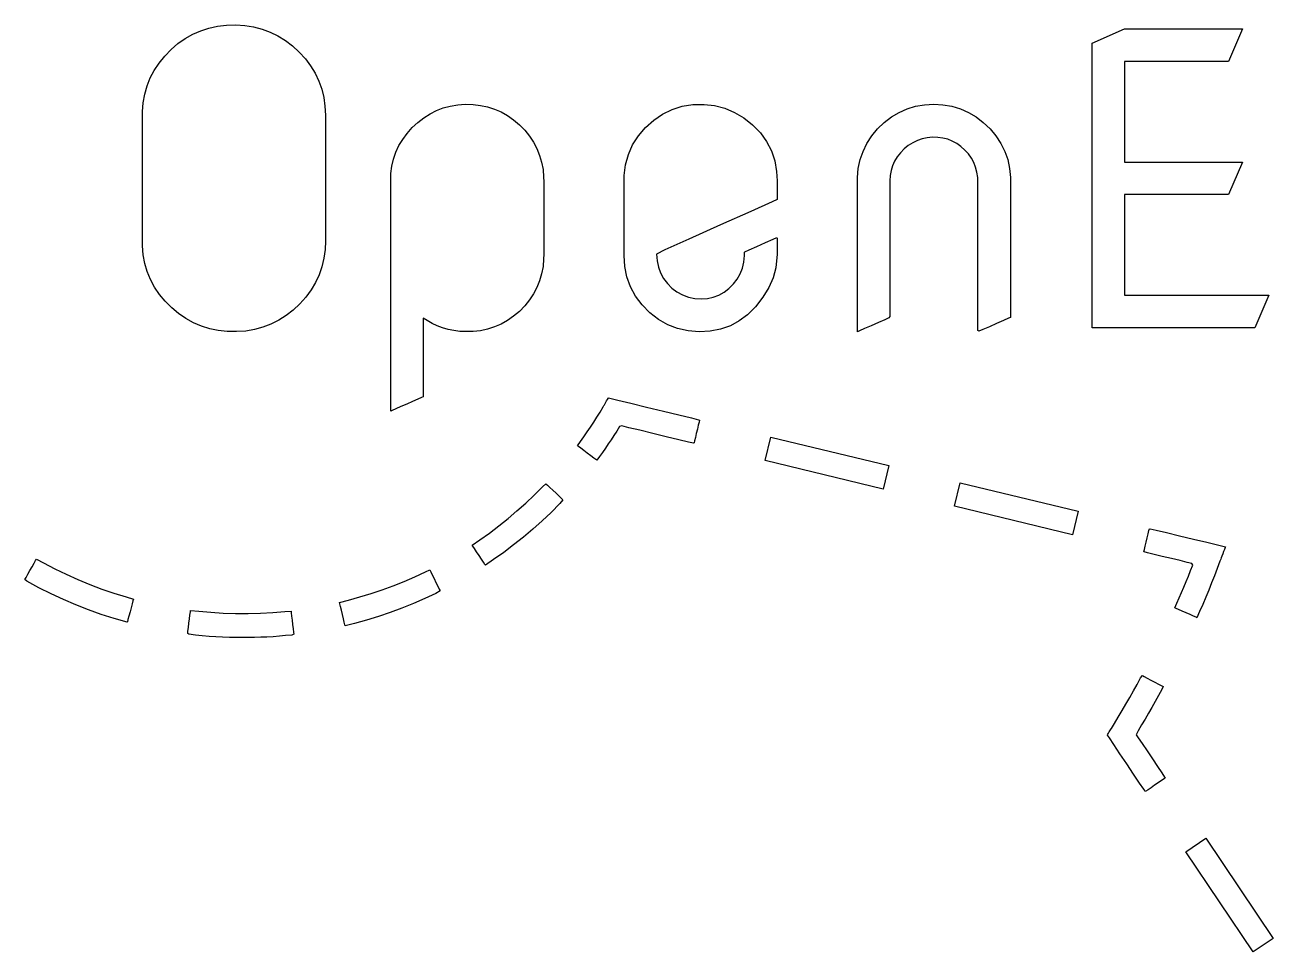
# Model space of a CAD drawing. Header units: metres. Extents: x 1672 to 2018, y 1788 to 2069.
# Drawn here: x 1735.44 to 1757.34, y 1831.38 to 1847.64 of the extents above; entities that cross this region are included whole.
import ezdxf

# ---------------------------------------------------------------- set-up
doc = ezdxf.new("R2010")
doc.units = ezdxf.units.M

msp = doc.modelspace()

# ---------------------------------------------------------------- linework, layer by layer
at = {"layer": 'COMPONENT0'}
for p, q in [((1745.623, 1840.998, 0.001), (1745.637, 1841.022, 0.001)), ((1745.637, 1841.022, 0.001), (1745.651, 1841.047, 0.001)), ((1745.651, 1841.047, 0.001), (1745.664, 1841.07, 0.001)), ((1745.664, 1841.07, 0.001), (1745.675, 1841.088, 0.001)), ((1745.675, 1841.088, 0.001), (1745.68, 1841.098, 0.001)), ((1745.68, 1841.098, 0.001), (1745.708, 1841.092, 0.001)), ((1745.708, 1841.092, 0.001), (1745.847, 1841.058, 0.001)), ((1745.847, 1841.058, 0.001), (1746.074, 1841.004, 0.001)), ((1745.481, 1840.762, 0.001), (1745.536, 1840.851, 0.001)), ((1745.536, 1840.851, 0.001), (1745.588, 1840.94, 0.001)), ((1745.588, 1840.94, 0.001), (1745.603, 1840.965, 0.001)), ((1745.603, 1840.965, 0.001), (1745.611, 1840.978, 0.001)), ((1745.611, 1840.978, 0.001), (1745.623, 1840.998, 0.001)), ((1746.074, 1841.004, 0.001), (1746.352, 1840.936, 0.001)), ((1746.352, 1840.936, 0.001), (1746.646, 1840.866, 0.001)), ((1746.646, 1840.866, 0.001), (1746.92, 1840.799, 0.001)), ((1746.92, 1840.799, 0.001), (1747.138, 1840.747, 0.001)), ((1745.311, 1840.501, 0.001), (1745.369, 1840.587, 0.001)), ((1745.369, 1840.587, 0.001), (1745.426, 1840.674, 0.001)), ((1745.426, 1840.674, 0.001), (1745.481, 1840.762, 0.001)), ((1745.875, 1840.594, 0.001), (1745.827, 1840.517, 0.001)), ((1745.918, 1840.606, 0.001), (1745.875, 1840.594, 0.001)), ((1746.041, 1840.576, 0.001), (1745.918, 1840.606, 0.001)), ((1746.232, 1840.53, 0.001), (1746.041, 1840.576, 0.001)), ((1747.138, 1840.747, 0.001), (1747.264, 1840.716, 0.001)), ((1747.259, 1840.619, 0.001), (1747.242, 1840.549, 0.001)), ((1747.273, 1840.675, 0.001), (1747.259, 1840.619, 0.001)), ((1747.264, 1840.716, 0.001), (1747.281, 1840.708, 0.001)), ((1747.281, 1840.708, 0.001), (1747.273, 1840.675, 0.001)), ((1745.191, 1840.332, 0.001), (1745.251, 1840.416, 0.001)), ((1745.251, 1840.416, 0.001), (1745.311, 1840.501, 0.001)), ((1745.729, 1840.365, 0.001), (1745.679, 1840.29, 0.001)), ((1745.779, 1840.441, 0.001), (1745.729, 1840.365, 0.001)), ((1745.827, 1840.517, 0.001), (1745.779, 1840.441, 0.001)), ((1746.46, 1840.475, 0.001), (1746.232, 1840.53, 0.001)), ((1746.697, 1840.418, 0.001), (1746.46, 1840.475, 0.001)), ((1746.915, 1840.365, 0.001), (1746.697, 1840.418, 0.001)), ((1747.084, 1840.325, 0.001), (1746.915, 1840.365, 0.001)), ((1747.207, 1840.402, 0.001), (1747.193, 1840.344, 0.001)), ((1747.224, 1840.473, 0.001), (1747.207, 1840.402, 0.001)), ((1747.242, 1840.549, 0.001), (1747.224, 1840.473, 0.001)), ((1748.432, 1839.999, 0.001), (1748.531, 1840.411, 0.001)), ((1748.531, 1840.411, 0.001), (1750.604, 1839.911, 0.001)), ((1745.138, 1840.258, 0.001), (1745.191, 1840.332, 0.001)), ((1745.155, 1840.245, 0.001), (1745.138, 1840.258, 0.001)), ((1745.195, 1840.216, 0.001), (1745.155, 1840.245, 0.001)), ((1745.249, 1840.175, 0.001), (1745.195, 1840.216, 0.001)), ((1745.311, 1840.129, 0.001), (1745.249, 1840.175, 0.001)), ((1745.576, 1840.142, 0.001), (1745.523, 1840.069, 0.001)), ((1745.628, 1840.216, 0.001), (1745.576, 1840.142, 0.001)), ((1745.679, 1840.29, 0.001), (1745.628, 1840.216, 0.001)), ((1747.174, 1840.303, 0.001), (1747.084, 1840.325, 0.001)), ((1747.184, 1840.308, 0.001), (1747.174, 1840.303, 0.001)), ((1747.193, 1840.344, 0.001), (1747.184, 1840.308, 0.001)), ((1745.372, 1840.084, 0.001), (1745.311, 1840.129, 0.001)), ((1745.425, 1840.044, 0.001), (1745.372, 1840.084, 0.001)), ((1745.462, 1840.016, 0.001), (1745.425, 1840.044, 0.001)), ((1745.477, 1840.005, 0.001), (1745.462, 1840.016, 0.001)), ((1745.523, 1840.069, 0.001), (1745.477, 1840.005, 0.001)), ((1750.504, 1839.5, 0.001), (1748.432, 1839.999, 0.001)), ((1750.604, 1839.911, 0.001), (1750.504, 1839.5, 0.001)), ((1744.379, 1839.394, 0.001), (1744.524, 1839.539, 0.001)), ((1744.524, 1839.539, 0.001), (1744.586, 1839.594, 0.001)), ((1744.586, 1839.594, 0.001), (1744.612, 1839.57, 0.001)), ((1744.612, 1839.57, 0.001), (1744.654, 1839.529, 0.001)), ((1744.654, 1839.529, 0.001), (1744.707, 1839.479, 0.001)), ((1744.707, 1839.479, 0.001), (1744.763, 1839.426, 0.001)), ((1751.754, 1839.198, 0.001), (1751.853, 1839.61, 0.001)), ((1751.853, 1839.61, 0.001), (1753.926, 1839.11, 0.001)), ((1744.23, 1839.252, 0.001), (1744.379, 1839.394, 0.001)), ((1744.763, 1839.426, 0.001), (1744.815, 1839.377, 0.001)), ((1744.815, 1839.377, 0.001), (1744.858, 1839.336, 0.001)), ((1744.884, 1839.312, 0.001), (1744.828, 1839.244, 0.001)), ((1744.858, 1839.336, 0.001), (1744.884, 1839.312, 0.001)), ((1743.92, 1838.982, 0.001), (1744.077, 1839.115, 0.001)), ((1744.077, 1839.115, 0.001), (1744.23, 1839.252, 0.001)), ((1744.675, 1839.09, 0.001), (1744.517, 1838.941, 0.001)), ((1744.828, 1839.244, 0.001), (1744.675, 1839.09, 0.001)), ((1753.827, 1838.699, 0.001), (1751.754, 1839.198, 0.001)), ((1753.926, 1839.11, 0.001), (1753.827, 1838.699, 0.001)), ((1743.595, 1838.729, 0.001), (1743.759, 1838.853, 0.001)), ((1743.759, 1838.853, 0.001), (1743.92, 1838.982, 0.001)), ((1744.517, 1838.941, 0.001), (1744.355, 1838.796, 0.001)), ((1743.292, 1838.518, 0.001), (1743.428, 1838.61, 0.001)), ((1743.428, 1838.61, 0.001), (1743.595, 1838.729, 0.001)), ((1744.189, 1838.655, 0.001), (1744.019, 1838.519, 0.001)), ((1744.355, 1838.796, 0.001), (1744.189, 1838.655, 0.001)), ((1755.118, 1838.57, 0.001), (1755.136, 1838.646, 0.001)), ((1755.136, 1838.646, 0.001), (1755.153, 1838.716, 0.001)), ((1755.153, 1838.716, 0.001), (1755.166, 1838.772, 0.001)), ((1755.166, 1838.772, 0.001), (1755.174, 1838.804, 0.001)), ((1755.174, 1838.804, 0.001), (1755.19, 1838.805, 0.001)), ((1755.19, 1838.805, 0.001), (1755.295, 1838.78, 0.001)), ((1755.295, 1838.78, 0.001), (1755.476, 1838.737, 0.001)), ((1755.476, 1838.737, 0.001), (1755.704, 1838.682, 0.001)), ((1755.704, 1838.682, 0.001), (1755.948, 1838.623, 0.001)), ((1755.948, 1838.623, 0.001), (1756.18, 1838.567, 0.001)), ((1743.305, 1838.498, 0.001), (1743.292, 1838.518, 0.001)), ((1743.333, 1838.456, 0.001), (1743.305, 1838.498, 0.001)), ((1743.37, 1838.399, 0.001), (1743.333, 1838.456, 0.001)), ((1743.412, 1838.335, 0.001), (1743.37, 1838.399, 0.001)), ((1743.845, 1838.388, 0.001), (1743.668, 1838.262, 0.001)), ((1744.019, 1838.519, 0.001), (1743.845, 1838.388, 0.001)), ((1755.078, 1838.404, 0.001), (1755.086, 1838.44, 0.001)), ((1755.081, 1838.396, 0.001), (1755.078, 1838.404, 0.001)), ((1755.142, 1838.381, 0.001), (1755.081, 1838.396, 0.001)), ((1755.086, 1838.44, 0.001), (1755.1, 1838.498, 0.001)), ((1755.1, 1838.498, 0.001), (1755.118, 1838.57, 0.001)), ((1755.255, 1838.354, 0.001), (1755.142, 1838.381, 0.001)), ((1756.18, 1838.567, 0.001), (1756.369, 1838.522, 0.001)), ((1756.369, 1838.522, 0.001), (1756.485, 1838.494, 0.001)), ((1756.476, 1838.405, 0.001), (1756.461, 1838.364, 0.001)), ((1756.49, 1838.442, 0.001), (1756.476, 1838.405, 0.001)), ((1756.485, 1838.494, 0.001), (1756.507, 1838.487, 0.001)), ((1756.501, 1838.472, 0.001), (1756.49, 1838.442, 0.001)), ((1756.507, 1838.487, 0.001), (1756.501, 1838.472, 0.001)), ((1735.57, 1838.136, 0.001), (1735.605, 1838.198, 0.001)), ((1735.605, 1838.198, 0.001), (1735.632, 1838.245, 0.001)), ((1735.632, 1838.245, 0.001), (1735.647, 1838.271, 0.001)), ((1735.647, 1838.271, 0.001), (1735.767, 1838.208, 0.001)), ((1735.767, 1838.208, 0.001), (1735.966, 1838.103, 0.001)), ((1743.454, 1838.272, 0.001), (1743.412, 1838.335, 0.001)), ((1743.489, 1838.217, 0.001), (1743.454, 1838.272, 0.001)), ((1743.515, 1838.179, 0.001), (1743.489, 1838.217, 0.001)), ((1743.524, 1838.165, 0.001), (1743.515, 1838.179, 0.001)), ((1743.668, 1838.262, 0.001), (1743.524, 1838.165, 0.001)), ((1755.4, 1838.319, 0.001), (1755.255, 1838.354, 0.001)), ((1755.559, 1838.281, 0.001), (1755.4, 1838.319, 0.001)), ((1755.711, 1838.244, 0.001), (1755.559, 1838.281, 0.001)), ((1755.839, 1838.213, 0.001), (1755.711, 1838.244, 0.001)), ((1755.921, 1838.194, 0.001), (1755.839, 1838.213, 0.001)), ((1755.895, 1838.069, 0.001), (1755.933, 1838.165, 0.001)), ((1755.933, 1838.165, 0.001), (1755.921, 1838.194, 0.001)), ((1756.412, 1838.233, 0.001), (1756.364, 1838.106, 0.001)), ((1756.426, 1838.27, 0.001), (1756.412, 1838.233, 0.001)), ((1756.434, 1838.291, 0.001), (1756.426, 1838.27, 0.001)), ((1756.446, 1838.324, 0.001), (1756.434, 1838.291, 0.001)), ((1756.461, 1838.364, 0.001), (1756.446, 1838.324, 0.001)), ((1735.445, 1837.916, 0.001), (1735.465, 1837.951, 0.001)), ((1735.465, 1837.951, 0.001), (1735.496, 1838.005, 0.001)), ((1735.496, 1838.005, 0.001), (1735.532, 1838.07, 0.001)), ((1735.532, 1838.07, 0.001), (1735.57, 1838.136, 0.001)), ((1735.966, 1838.103, 0.001), (1736.168, 1838.005, 0.001)), ((1736.168, 1838.005, 0.001), (1736.373, 1837.912, 0.001)), ((1742.096, 1837.881, 0.001), (1742.284, 1837.963, 0.001)), ((1742.284, 1837.963, 0.001), (1742.47, 1838.051, 0.001)), ((1742.47, 1838.051, 0.001), (1742.547, 1838.081, 0.001)), ((1742.547, 1838.081, 0.001), (1742.563, 1838.049, 0.001)), ((1742.563, 1838.049, 0.001), (1742.589, 1837.997, 0.001)), ((1742.589, 1837.997, 0.001), (1742.622, 1837.932, 0.001)), ((1755.818, 1837.877, 0.001), (1755.857, 1837.973, 0.001)), ((1755.857, 1837.973, 0.001), (1755.895, 1838.069, 0.001)), ((1756.315, 1837.98, 0.001), (1756.265, 1837.854, 0.001)), ((1756.364, 1838.106, 0.001), (1756.315, 1837.98, 0.001)), ((1735.48, 1837.882, 0.001), (1735.445, 1837.916, 0.001)), ((1735.69, 1837.769, 0.001), (1735.48, 1837.882, 0.001)), ((1735.903, 1837.662, 0.001), (1735.69, 1837.769, 0.001)), ((1736.373, 1837.912, 0.001), (1736.581, 1837.827, 0.001)), ((1736.581, 1837.827, 0.001), (1736.792, 1837.747, 0.001)), ((1736.792, 1837.747, 0.001), (1737.004, 1837.674, 0.001)), ((1741.517, 1837.668, 0.001), (1741.712, 1837.733, 0.001)), ((1741.712, 1837.733, 0.001), (1741.905, 1837.805, 0.001)), ((1741.905, 1837.805, 0.001), (1742.096, 1837.881, 0.001)), ((1742.622, 1837.932, 0.001), (1742.656, 1837.863, 0.001)), ((1742.656, 1837.863, 0.001), (1742.688, 1837.799, 0.001)), ((1742.688, 1837.799, 0.001), (1742.715, 1837.746, 0.001)), ((1742.715, 1837.746, 0.001), (1742.731, 1837.714, 0.001)), ((1755.738, 1837.687, 0.001), (1755.778, 1837.782, 0.001)), ((1755.778, 1837.782, 0.001), (1755.818, 1837.877, 0.001)), ((1756.214, 1837.728, 0.001), (1756.162, 1837.602, 0.001)), ((1756.265, 1837.854, 0.001), (1756.214, 1837.728, 0.001)), ((1736.119, 1837.562, 0.001), (1735.903, 1837.662, 0.001)), ((1736.338, 1837.468, 0.001), (1736.119, 1837.562, 0.001)), ((1737.004, 1837.674, 0.001), (1737.219, 1837.608, 0.001)), ((1737.219, 1837.608, 0.001), (1737.348, 1837.569, 0.001)), ((1737.34, 1837.54, 0.001), (1737.326, 1837.487, 0.001)), ((1737.348, 1837.569, 0.001), (1737.34, 1837.54, 0.001)), ((1740.963, 1837.513, 0.001), (1741.123, 1837.553, 0.001)), ((1740.969, 1837.489, 0.001), (1740.963, 1837.513, 0.001)), ((1741.123, 1837.553, 0.001), (1741.321, 1837.608, 0.001)), ((1741.321, 1837.608, 0.001), (1741.517, 1837.668, 0.001)), ((1742.458, 1837.578, 0.001), (1742.259, 1837.491, 0.001)), ((1742.655, 1837.67, 0.001), (1742.458, 1837.578, 0.001)), ((1742.731, 1837.714, 0.001), (1742.655, 1837.67, 0.001)), ((1755.657, 1837.498, 0.001), (1755.698, 1837.592, 0.001)), ((1755.698, 1837.592, 0.001), (1755.738, 1837.687, 0.001)), ((1756.162, 1837.602, 0.001), (1756.109, 1837.477, 0.001)), ((1736.559, 1837.382, 0.001), (1736.338, 1837.468, 0.001)), ((1736.783, 1837.302, 0.001), (1736.559, 1837.382, 0.001)), ((1737.01, 1837.229, 0.001), (1736.783, 1837.302, 0.001)), ((1737.288, 1837.345, 0.001), (1737.268, 1837.273, 0.001)), ((1737.308, 1837.419, 0.001), (1737.288, 1837.345, 0.001)), ((1737.326, 1837.487, 0.001), (1737.308, 1837.419, 0.001)), ((1738.332, 1837.221, 0.001), (1738.34, 1837.291, 0.001)), ((1738.34, 1837.291, 0.001), (1738.347, 1837.344, 0.001)), ((1738.347, 1837.344, 0.001), (1738.35, 1837.372, 0.001)), ((1738.35, 1837.372, 0.001), (1738.493, 1837.358, 0.001)), ((1738.493, 1837.358, 0.001), (1738.708, 1837.338, 0.001)), ((1738.708, 1837.338, 0.001), (1738.924, 1837.325, 0.001)), ((1738.924, 1837.325, 0.001), (1739.141, 1837.318, 0.001)), ((1739.141, 1837.318, 0.001), (1739.358, 1837.318, 0.001)), ((1739.358, 1837.318, 0.001), (1739.575, 1837.323, 0.001)), ((1739.575, 1837.323, 0.001), (1739.791, 1837.335, 0.001)), ((1739.791, 1837.335, 0.001), (1740.006, 1837.353, 0.001)), ((1740.006, 1837.353, 0.001), (1740.113, 1837.36, 0.001)), ((1740.113, 1837.36, 0.001), (1740.117, 1837.327, 0.001)), ((1740.117, 1837.327, 0.001), (1740.124, 1837.271, 0.001)), ((1740.98, 1837.44, 0.001), (1740.969, 1837.489, 0.001)), ((1740.996, 1837.374, 0.001), (1740.98, 1837.44, 0.001)), ((1741.014, 1837.3, 0.001), (1740.996, 1837.374, 0.001)), ((1741.031, 1837.226, 0.001), (1741.014, 1837.3, 0.001)), ((1741.853, 1837.334, 0.001), (1741.647, 1837.265, 0.001)), ((1742.057, 1837.41, 0.001), (1741.853, 1837.334, 0.001)), ((1742.259, 1837.491, 0.001), (1742.057, 1837.41, 0.001)), ((1755.621, 1837.416, 0.001), (1755.657, 1837.498, 0.001)), ((1755.641, 1837.407, 0.001), (1755.621, 1837.416, 0.001)), ((1755.686, 1837.387, 0.001), (1755.641, 1837.407, 0.001)), ((1755.749, 1837.359, 0.001), (1755.686, 1837.387, 0.001)), ((1755.819, 1837.328, 0.001), (1755.749, 1837.359, 0.001)), ((1755.889, 1837.297, 0.001), (1755.819, 1837.328, 0.001)), ((1755.949, 1837.27, 0.001), (1755.889, 1837.297, 0.001)), ((1756.055, 1837.353, 0.001), (1756.008, 1837.244, 0.001)), ((1756.109, 1837.477, 0.001), (1756.055, 1837.353, 0.001)), ((1737.238, 1837.163, 0.001), (1737.01, 1837.229, 0.001)), ((1737.241, 1837.174, 0.001), (1737.238, 1837.163, 0.001)), ((1737.252, 1837.213, 0.001), (1737.241, 1837.174, 0.001)), ((1737.268, 1837.273, 0.001), (1737.252, 1837.213, 0.001)), ((1738.305, 1837.008, 0.001), (1738.313, 1837.071, 0.001)), ((1738.313, 1837.071, 0.001), (1738.322, 1837.145, 0.001)), ((1738.322, 1837.145, 0.001), (1738.332, 1837.221, 0.001)), ((1740.124, 1837.271, 0.001), (1740.132, 1837.199, 0.001)), ((1740.132, 1837.199, 0.001), (1740.14, 1837.122, 0.001)), ((1740.14, 1837.122, 0.001), (1740.149, 1837.049, 0.001)), ((1741.046, 1837.163, 0.001), (1741.031, 1837.226, 0.001)), ((1741.056, 1837.118, 0.001), (1741.046, 1837.163, 0.001)), ((1741.06, 1837.101, 0.001), (1741.056, 1837.118, 0.001)), ((1741.229, 1837.143, 0.001), (1741.06, 1837.101, 0.001)), ((1741.439, 1837.201, 0.001), (1741.229, 1837.143, 0.001)), ((1741.647, 1837.265, 0.001), (1741.439, 1837.201, 0.001)), ((1755.992, 1837.251, 0.001), (1755.949, 1837.27, 0.001)), ((1756.008, 1837.244, 0.001), (1755.992, 1837.251, 0.001)), ((1738.3, 1836.966, 0.001), (1738.305, 1837.008, 0.001)), ((1738.318, 1836.952, 0.001), (1738.3, 1836.966, 0.001)), ((1738.436, 1836.938, 0.001), (1738.318, 1836.952, 0.001)), ((1738.555, 1836.926, 0.001), (1738.436, 1836.938, 0.001)), ((1738.674, 1836.916, 0.001), (1738.555, 1836.926, 0.001)), ((1738.793, 1836.908, 0.001), (1738.674, 1836.916, 0.001)), ((1738.912, 1836.902, 0.001), (1738.793, 1836.908, 0.001)), ((1739.032, 1836.897, 0.001), (1738.912, 1836.902, 0.001)), ((1739.152, 1836.895, 0.001), (1739.032, 1836.897, 0.001)), ((1739.271, 1836.894, 0.001), (1739.152, 1836.895, 0.001)), ((1739.362, 1836.894, 0.001), (1739.271, 1836.894, 0.001)), ((1739.471, 1836.896, 0.001), (1739.362, 1836.894, 0.001)), ((1739.581, 1836.9, 0.001), (1739.471, 1836.896, 0.001)), ((1739.69, 1836.905, 0.001), (1739.581, 1836.9, 0.001)), ((1739.799, 1836.911, 0.001), (1739.69, 1836.905, 0.001)), ((1739.908, 1836.919, 0.001), (1739.799, 1836.911, 0.001)), ((1740.017, 1836.929, 0.001), (1739.908, 1836.919, 0.001)), ((1740.125, 1836.94, 0.001), (1740.017, 1836.929, 0.001)), ((1740.16, 1836.952, 0.001), (1740.125, 1836.94, 0.001)), ((1740.149, 1837.049, 0.001), (1740.156, 1836.99, 0.001)), ((1740.156, 1836.99, 0.001), (1740.16, 1836.952, 0.001)), ((1754.957, 1836.075, 0.001), (1755.02, 1836.191, 0.001)), ((1755.02, 1836.191, 0.001), (1755.05, 1836.231, 0.001)), ((1755.05, 1836.231, 0.001), (1755.082, 1836.214, 0.001)), ((1755.082, 1836.214, 0.001), (1755.135, 1836.185, 0.001)), ((1754.893, 1835.959, 0.001), (1754.957, 1836.075, 0.001)), ((1755.135, 1836.185, 0.001), (1755.2, 1836.151, 0.001)), ((1755.2, 1836.151, 0.001), (1755.269, 1836.114, 0.001)), ((1755.269, 1836.114, 0.001), (1755.332, 1836.08, 0.001)), ((1755.332, 1836.08, 0.001), (1755.383, 1836.053, 0.001)), ((1755.389, 1835.983, 0.001), (1755.332, 1835.879, 0.001)), ((1755.383, 1836.053, 0.001), (1755.413, 1836.037, 0.001)), ((1755.413, 1836.037, 0.001), (1755.389, 1835.983, 0.001)), ((1754.762, 1835.729, 0.001), (1754.828, 1835.844, 0.001)), ((1754.828, 1835.844, 0.001), (1754.893, 1835.959, 0.001)), ((1755.275, 1835.775, 0.001), (1755.217, 1835.671, 0.001)), ((1755.332, 1835.879, 0.001), (1755.275, 1835.775, 0.001)), ((1754.627, 1835.5, 0.001), (1754.695, 1835.614, 0.001)), ((1754.695, 1835.614, 0.001), (1754.762, 1835.729, 0.001)), ((1755.158, 1835.568, 0.001), (1755.098, 1835.465, 0.001)), ((1755.217, 1835.671, 0.001), (1755.158, 1835.568, 0.001)), ((1754.507, 1835.301, 0.001), (1754.559, 1835.386, 0.001)), ((1754.559, 1835.386, 0.001), (1754.627, 1835.5, 0.001)), ((1755.038, 1835.362, 0.001), (1754.977, 1835.26, 0.001)), ((1755.098, 1835.465, 0.001), (1755.038, 1835.362, 0.001)), ((1754.436, 1835.185, 0.001), (1754.438, 1835.19, 0.001)), ((1754.471, 1835.134, 0.001), (1754.436, 1835.185, 0.001)), ((1754.438, 1835.19, 0.001), (1754.446, 1835.201, 0.001)), ((1754.446, 1835.201, 0.001), (1754.456, 1835.219, 0.001)), ((1754.456, 1835.219, 0.001), (1754.469, 1835.24, 0.001)), ((1754.469, 1835.24, 0.001), (1754.482, 1835.261, 0.001)), ((1754.549, 1835.018, 0.001), (1754.471, 1835.134, 0.001)), ((1754.482, 1835.261, 0.001), (1754.494, 1835.28, 0.001)), ((1754.494, 1835.28, 0.001), (1754.503, 1835.294, 0.001)), ((1754.503, 1835.294, 0.001), (1754.507, 1835.301, 0.001)), ((1754.977, 1835.26, 0.001), (1754.942, 1835.192, 0.001)), ((1754.942, 1835.192, 0.001), (1754.978, 1835.138, 0.001)), ((1754.978, 1835.138, 0.001), (1755.045, 1835.038, 0.001)), ((1754.656, 1834.858, 0.001), (1754.549, 1835.018, 0.001)), ((1755.045, 1835.038, 0.001), (1755.132, 1834.909, 0.001)), ((1755.132, 1834.909, 0.001), (1755.226, 1834.769, 0.001)), ((1754.777, 1834.678, 0.001), (1754.656, 1834.858, 0.001)), ((1754.897, 1834.5, 0.001), (1754.777, 1834.678, 0.001)), ((1755.226, 1834.769, 0.001), (1755.317, 1834.634, 0.001)), ((1755.001, 1834.344, 0.001), (1754.897, 1834.5, 0.001)), ((1755.317, 1834.634, 0.001), (1755.392, 1834.521, 0.001)), ((1755.392, 1834.521, 0.001), (1755.441, 1834.448, 0.001)), ((1755.441, 1834.448, 0.001), (1755.453, 1834.429, 0.001)), ((1755.074, 1834.235, 0.001), (1755.001, 1834.344, 0.001)), ((1755.102, 1834.194, 0.001), (1755.074, 1834.235, 0.001)), ((1755.15, 1834.226, 0.001), (1755.114, 1834.201, 0.001)), ((1755.203, 1834.261, 0.001), (1755.15, 1834.226, 0.001)), ((1755.266, 1834.304, 0.001), (1755.203, 1834.261, 0.001)), ((1755.33, 1834.347, 0.001), (1755.266, 1834.304, 0.001)), ((1755.388, 1834.386, 0.001), (1755.33, 1834.347, 0.001)), ((1755.431, 1834.415, 0.001), (1755.388, 1834.386, 0.001)), ((1755.453, 1834.429, 0.001), (1755.431, 1834.415, 0.001)), ((1755.114, 1834.201, 0.001), (1755.102, 1834.194, 0.001)), ((1755.811, 1833.139, 0.001), (1756.162, 1833.375, 0.001)), ((1756.162, 1833.375, 0.001), (1757.343, 1831.617, 0.001)), ((1756.992, 1831.381, 0.001), (1755.811, 1833.139, 0.001)), ((1757.343, 1831.617, 0.001), (1756.992, 1831.381, 0.001))]:
    msp.add_line(p, q, dxfattribs=at)
at = {"layer": 'COMPONENT1'}
for p, q in [((1738.528, 1847.537, 0.001), (1738.672, 1847.583, 0.001)), ((1738.672, 1847.583, 0.001), (1738.823, 1847.616, 0.001)), ((1738.823, 1847.616, 0.001), (1738.98, 1847.634, 0.001)), ((1738.98, 1847.634, 0.001), (1739.142, 1847.639, 0.001)), ((1739.142, 1847.639, 0.001), (1739.302, 1847.629, 0.001)), ((1739.302, 1847.629, 0.001), (1739.457, 1847.605, 0.001)), ((1739.457, 1847.605, 0.001), (1739.605, 1847.566, 0.001)), ((1738.129, 1847.312, 0.001), (1738.256, 1847.401, 0.001)), ((1738.256, 1847.401, 0.001), (1738.389, 1847.476, 0.001)), ((1738.389, 1847.476, 0.001), (1738.528, 1847.537, 0.001)), ((1739.605, 1847.566, 0.001), (1739.747, 1847.514, 0.001)), ((1739.747, 1847.514, 0.001), (1739.884, 1847.448, 0.001)), ((1739.884, 1847.448, 0.001), (1740.014, 1847.367, 0.001)), ((1740.014, 1847.367, 0.001), (1740.138, 1847.272, 0.001)), ((1754.167, 1847.322, 0.001), (1754.736, 1847.571, 0.001)), ((1754.736, 1847.571, 0.001), (1756.808, 1847.568, 0.001)), ((1756.808, 1847.568, 0.001), (1756.559, 1846.998, 0.001)), ((1737.896, 1847.093, 0.001), (1738.008, 1847.208, 0.001)), ((1738.008, 1847.208, 0.001), (1738.129, 1847.312, 0.001)), ((1740.138, 1847.272, 0.001), (1740.257, 1847.163, 0.001)), ((1740.257, 1847.163, 0.001), (1740.364, 1847.045, 0.001)), ((1754.167, 1842.33, 0.001), (1754.167, 1847.322, 0.001)), ((1737.712, 1846.843, 0.001), (1737.797, 1846.971, 0.001)), ((1737.797, 1846.971, 0.001), (1737.896, 1847.093, 0.001)), ((1740.364, 1847.045, 0.001), (1740.457, 1846.921, 0.001)), ((1740.457, 1846.921, 0.001), (1740.536, 1846.791, 0.001)), ((1756.559, 1846.998, 0.001), (1754.736, 1846.998, 0.001)), ((1754.736, 1846.998, 0.001), (1754.736, 1845.232, 0.001)), ((1737.586, 1846.571, 0.001), (1737.642, 1846.71, 0.001)), ((1737.642, 1846.71, 0.001), (1737.712, 1846.843, 0.001)), ((1740.536, 1846.791, 0.001), (1740.6, 1846.655, 0.001)), ((1737.545, 1846.426, 0.001), (1737.586, 1846.571, 0.001)), ((1740.6, 1846.655, 0.001), (1740.651, 1846.514, 0.001)), ((1740.651, 1846.514, 0.001), (1740.686, 1846.367, 0.001)), ((1737.505, 1846.119, 0.001), (1737.518, 1846.275, 0.001)), ((1737.518, 1846.275, 0.001), (1737.545, 1846.426, 0.001)), ((1740.686, 1846.367, 0.001), (1740.708, 1846.214, 0.001)), ((1737.504, 1846.02, 0.001), (1737.505, 1846.119, 0.001)), ((1740.708, 1846.214, 0.001), (1740.715, 1846.055, 0.001)), ((1740.715, 1846.055, 0.001), (1740.715, 1845.962, 0.001)), ((1742.443, 1846.012, 0.001), (1742.552, 1846.081, 0.001)), ((1742.552, 1846.081, 0.001), (1742.666, 1846.138, 0.001)), ((1742.666, 1846.138, 0.001), (1742.784, 1846.183, 0.001)), ((1742.784, 1846.183, 0.001), (1742.908, 1846.216, 0.001)), ((1742.908, 1846.216, 0.001), (1743.037, 1846.237, 0.001)), ((1743.037, 1846.237, 0.001), (1743.17, 1846.247, 0.001)), ((1743.17, 1846.247, 0.001), (1743.306, 1846.244, 0.001)), ((1743.306, 1846.244, 0.001), (1743.437, 1846.229, 0.001)), ((1743.437, 1846.229, 0.001), (1743.563, 1846.203, 0.001)), ((1743.563, 1846.203, 0.001), (1743.684, 1846.164, 0.001)), ((1743.684, 1846.164, 0.001), (1743.801, 1846.113, 0.001)), ((1743.801, 1846.113, 0.001), (1743.912, 1846.051, 0.001)), ((1743.912, 1846.051, 0.001), (1744.018, 1845.976, 0.001)), ((1746.477, 1845.971, 0.001), (1746.633, 1846.076, 0.001)), ((1746.633, 1846.076, 0.001), (1746.799, 1846.157, 0.001)), ((1746.799, 1846.157, 0.001), (1746.976, 1846.212, 0.001)), ((1746.976, 1846.212, 0.001), (1747.164, 1846.241, 0.001)), ((1747.164, 1846.241, 0.001), (1747.359, 1846.246, 0.001)), ((1747.359, 1846.246, 0.001), (1747.545, 1846.225, 0.001)), ((1747.545, 1846.225, 0.001), (1747.723, 1846.178, 0.001)), ((1747.723, 1846.178, 0.001), (1747.893, 1846.106, 0.001)), ((1747.893, 1846.106, 0.001), (1748.056, 1846.009, 0.001)), ((1750.648, 1846.027, 0.001), (1750.781, 1846.106, 0.001)), ((1750.781, 1846.106, 0.001), (1750.922, 1846.168, 0.001)), ((1750.922, 1846.168, 0.001), (1751.071, 1846.212, 0.001)), ((1751.071, 1846.212, 0.001), (1751.226, 1846.238, 0.001)), ((1751.226, 1846.238, 0.001), (1751.389, 1846.247, 0.001)), ((1751.389, 1846.247, 0.001), (1751.552, 1846.238, 0.001)), ((1751.552, 1846.238, 0.001), (1751.708, 1846.212, 0.001)), ((1751.708, 1846.212, 0.001), (1751.857, 1846.168, 0.001)), ((1751.857, 1846.168, 0.001), (1751.998, 1846.106, 0.001)), ((1751.998, 1846.106, 0.001), (1752.132, 1846.027, 0.001)), ((1737.504, 1845.83, 0.001), (1737.504, 1846.02, 0.001)), ((1737.504, 1845.518, 0.001), (1737.504, 1845.83, 0.001)), ((1740.715, 1845.962, 0.001), (1740.715, 1845.717, 0.001)), ((1742.15, 1845.737, 0.001), (1742.239, 1845.838, 0.001)), ((1742.239, 1845.838, 0.001), (1742.339, 1845.931, 0.001)), ((1742.339, 1845.931, 0.001), (1742.443, 1846.012, 0.001)), ((1744.018, 1845.976, 0.001), (1744.119, 1845.89, 0.001)), ((1744.119, 1845.89, 0.001), (1744.214, 1845.793, 0.001)), ((1746.207, 1845.692, 0.001), (1746.332, 1845.84, 0.001)), ((1746.332, 1845.84, 0.001), (1746.477, 1845.971, 0.001)), ((1748.056, 1846.009, 0.001), (1748.212, 1845.886, 0.001)), ((1748.212, 1845.886, 0.001), (1748.348, 1845.748, 0.001)), ((1750.404, 1845.816, 0.001), (1750.522, 1845.93, 0.001)), ((1750.522, 1845.93, 0.001), (1750.648, 1846.027, 0.001)), ((1752.132, 1846.027, 0.001), (1752.259, 1845.93, 0.001)), ((1752.259, 1845.93, 0.001), (1752.378, 1845.816, 0.001)), ((1740.715, 1845.717, 0.001), (1740.715, 1845.37, 0.001)), ((1742.007, 1845.522, 0.001), (1742.073, 1845.632, 0.001)), ((1742.073, 1845.632, 0.001), (1742.15, 1845.737, 0.001)), ((1744.214, 1845.793, 0.001), (1744.297, 1845.69, 0.001)), ((1744.297, 1845.69, 0.001), (1744.368, 1845.582, 0.001)), ((1746.107, 1845.534, 0.001), (1746.207, 1845.692, 0.001)), ((1748.348, 1845.748, 0.001), (1748.457, 1845.597, 0.001)), ((1750.216, 1845.561, 0.001), (1750.301, 1845.692, 0.001)), ((1750.301, 1845.692, 0.001), (1750.404, 1845.816, 0.001)), ((1751.102, 1845.613, 0.001), (1751.021, 1845.574, 0.001)), ((1751.186, 1845.642, 0.001), (1751.102, 1845.613, 0.001)), ((1751.275, 1845.661, 0.001), (1751.186, 1845.642, 0.001)), ((1751.368, 1845.67, 0.001), (1751.275, 1845.661, 0.001)), ((1751.461, 1845.668, 0.001), (1751.368, 1845.67, 0.001)), ((1751.55, 1845.656, 0.001), (1751.461, 1845.668, 0.001)), ((1751.635, 1845.634, 0.001), (1751.55, 1845.656, 0.001)), ((1751.716, 1845.602, 0.001), (1751.635, 1845.634, 0.001)), ((1752.378, 1845.816, 0.001), (1752.482, 1845.692, 0.001)), ((1752.482, 1845.692, 0.001), (1752.568, 1845.561, 0.001)), ((1737.504, 1845.133, 0.001), (1737.504, 1845.518, 0.001)), ((1741.913, 1845.286, 0.001), (1741.954, 1845.406, 0.001)), ((1741.954, 1845.406, 0.001), (1742.007, 1845.522, 0.001)), ((1744.368, 1845.582, 0.001), (1744.428, 1845.47, 0.001)), ((1744.428, 1845.47, 0.001), (1744.475, 1845.352, 0.001)), ((1746.032, 1845.365, 0.001), (1746.107, 1845.534, 0.001)), ((1748.457, 1845.597, 0.001), (1748.541, 1845.433, 0.001)), ((1748.541, 1845.433, 0.001), (1748.6, 1845.256, 0.001)), ((1750.099, 1845.277, 0.001), (1750.149, 1845.422, 0.001)), ((1750.149, 1845.422, 0.001), (1750.216, 1845.561, 0.001)), ((1750.805, 1845.397, 0.001), (1750.748, 1845.326, 0.001)), ((1750.871, 1845.465, 0.001), (1750.805, 1845.397, 0.001)), ((1750.944, 1845.524, 0.001), (1750.871, 1845.465, 0.001)), ((1751.021, 1845.574, 0.001), (1750.944, 1845.524, 0.001)), ((1751.793, 1845.56, 0.001), (1751.716, 1845.602, 0.001)), ((1751.867, 1845.508, 0.001), (1751.793, 1845.56, 0.001)), ((1751.938, 1845.445, 0.001), (1751.867, 1845.508, 0.001)), ((1751.999, 1845.378, 0.001), (1751.938, 1845.445, 0.001)), ((1752.568, 1845.561, 0.001), (1752.636, 1845.422, 0.001)), ((1752.636, 1845.422, 0.001), (1752.687, 1845.277, 0.001)), ((1740.715, 1845.37, 0.001), (1740.715, 1844.97, 0.001)), ((1741.884, 1845.161, 0.001), (1741.913, 1845.286, 0.001)), ((1744.475, 1845.352, 0.001), (1744.51, 1845.23, 0.001)), ((1744.51, 1845.23, 0.001), (1744.534, 1845.103, 0.001)), ((1745.959, 1844.996, 0.001), (1745.982, 1845.186, 0.001)), ((1745.982, 1845.186, 0.001), (1746.032, 1845.365, 0.001)), ((1748.6, 1845.256, 0.001), (1748.632, 1845.066, 0.001)), ((1750.066, 1845.124, 0.001), (1750.099, 1845.277, 0.001)), ((1750.666, 1845.171, 0.001), (1750.641, 1845.088, 0.001)), ((1750.702, 1845.251, 0.001), (1750.666, 1845.171, 0.001)), ((1750.748, 1845.326, 0.001), (1750.702, 1845.251, 0.001)), ((1752.051, 1845.305, 0.001), (1751.999, 1845.378, 0.001)), ((1752.093, 1845.227, 0.001), (1752.051, 1845.305, 0.001)), ((1752.125, 1845.144, 0.001), (1752.093, 1845.227, 0.001)), ((1752.687, 1845.277, 0.001), (1752.719, 1845.124, 0.001)), ((1754.736, 1845.232, 0.001), (1756.808, 1845.232, 0.001)), ((1756.808, 1845.232, 0.001), (1756.559, 1844.663, 0.001)), ((1737.504, 1844.726, 0.001), (1737.504, 1845.133, 0.001)), ((1740.715, 1844.97, 0.001), (1740.715, 1844.567, 0.001)), ((1741.862, 1844.907, 0.001), (1741.867, 1845.031, 0.001)), ((1741.867, 1845.031, 0.001), (1741.884, 1845.161, 0.001)), ((1744.534, 1845.103, 0.001), (1744.545, 1844.97, 0.001)), ((1744.545, 1844.97, 0.001), (1744.546, 1844.891, 0.001)), ((1745.956, 1844.872, 0.001), (1745.959, 1844.996, 0.001)), ((1748.632, 1845.066, 0.001), (1748.64, 1844.907, 0.001)), ((1750.051, 1844.834, 0.001), (1750.052, 1844.963, 0.001)), ((1750.052, 1844.963, 0.001), (1750.066, 1845.124, 0.001)), ((1750.625, 1845, 0.001), (1750.62, 1844.908, 0.001)), ((1750.641, 1845.088, 0.001), (1750.625, 1845, 0.001)), ((1752.148, 1845.056, 0.001), (1752.125, 1845.144, 0.001)), ((1752.162, 1844.963, 0.001), (1752.148, 1845.056, 0.001)), ((1752.165, 1844.878, 0.001), (1752.162, 1844.963, 0.001)), ((1752.719, 1845.124, 0.001), (1752.734, 1844.963, 0.001)), ((1752.734, 1844.963, 0.001), (1752.735, 1844.841, 0.001)), ((1741.862, 1844.708, 0.001), (1741.862, 1844.907, 0.001)), ((1744.546, 1844.891, 0.001), (1744.546, 1844.783, 0.001)), ((1744.546, 1844.783, 0.001), (1744.546, 1844.601, 0.001)), ((1745.956, 1844.658, 0.001), (1745.956, 1844.872, 0.001)), ((1748.64, 1844.907, 0.001), (1748.64, 1844.867, 0.001)), ((1748.64, 1844.867, 0.001), (1748.64, 1844.79, 0.001)), ((1748.64, 1844.79, 0.001), (1748.64, 1844.701, 0.001)), ((1750.051, 1844.494, 0.001), (1750.051, 1844.834, 0.001)), ((1750.62, 1844.908, 0.001), (1750.62, 1844.904, 0.001)), ((1750.62, 1844.904, 0.001), (1750.62, 1844.899, 0.001)), ((1750.62, 1844.899, 0.001), (1750.62, 1844.88, 0.001)), ((1750.62, 1844.88, 0.001), (1750.62, 1844.649, 0.001)), ((1752.165, 1844.623, 0.001), (1752.165, 1844.878, 0.001)), ((1752.735, 1844.841, 0.001), (1752.735, 1844.533, 0.001)), ((1737.504, 1844.346, 0.001), (1737.504, 1844.726, 0.001)), ((1740.715, 1844.567, 0.001), (1740.715, 1844.213, 0.001)), ((1741.862, 1844.238, 0.001), (1741.862, 1844.708, 0.001)), ((1744.546, 1844.601, 0.001), (1744.546, 1844.374, 0.001)), ((1745.956, 1844.331, 0.001), (1745.956, 1844.658, 0.001)), ((1748.556, 1844.536, 0.001), (1748.183, 1844.37, 0.001)), ((1748.64, 1844.576, 0.001), (1748.556, 1844.536, 0.001)), ((1748.64, 1844.701, 0.001), (1748.64, 1844.622, 0.001)), ((1748.64, 1844.622, 0.001), (1748.64, 1844.576, 0.001)), ((1750.62, 1844.649, 0.001), (1750.62, 1844.225, 0.001)), ((1752.165, 1844.154, 0.001), (1752.165, 1844.623, 0.001)), ((1752.735, 1844.533, 0.001), (1752.735, 1844.064, 0.001)), ((1754.736, 1844.663, 0.001), (1754.736, 1842.9, 0.001)), ((1756.559, 1844.663, 0.001), (1754.736, 1844.663, 0.001)), ((1737.504, 1844.043, 0.001), (1737.504, 1844.346, 0.001)), ((1744.546, 1844.374, 0.001), (1744.546, 1844.132, 0.001)), ((1745.956, 1843.985, 0.001), (1745.956, 1844.331, 0.001)), ((1748.183, 1844.37, 0.001), (1747.646, 1844.131, 0.001)), ((1750.051, 1843.976, 0.001), (1750.051, 1844.494, 0.001)), ((1740.715, 1844.213, 0.001), (1740.715, 1843.955, 0.001)), ((1741.862, 1843.59, 0.001), (1741.862, 1844.238, 0.001)), ((1744.546, 1844.132, 0.001), (1744.546, 1843.905, 0.001)), ((1747.646, 1844.131, 0.001), (1747.093, 1843.885, 0.001)), ((1750.62, 1844.225, 0.001), (1750.62, 1843.703, 0.001)), ((1752.165, 1843.578, 0.001), (1752.165, 1844.154, 0.001)), ((1737.504, 1843.868, 0.001), (1737.504, 1844.043, 0.001)), ((1737.505, 1843.764, 0.001), (1737.504, 1843.868, 0.001)), ((1740.715, 1843.955, 0.001), (1740.715, 1843.845, 0.001)), ((1744.546, 1843.905, 0.001), (1744.546, 1843.723, 0.001)), ((1745.956, 1843.71, 0.001), (1745.956, 1843.985, 0.001)), ((1747.093, 1843.885, 0.001), (1746.671, 1843.698, 0.001)), ((1748.44, 1843.823, 0.001), (1748.57, 1843.88, 0.001)), ((1748.57, 1843.88, 0.001), (1748.638, 1843.91, 0.001)), ((1748.638, 1843.91, 0.001), (1748.64, 1843.895, 0.001)), ((1748.64, 1843.895, 0.001), (1748.64, 1843.835, 0.001)), ((1750.051, 1843.386, 0.001), (1750.051, 1843.976, 0.001)), ((1752.735, 1844.064, 0.001), (1752.735, 1843.529, 0.001)), ((1737.52, 1843.608, 0.001), (1737.505, 1843.764, 0.001)), ((1740.709, 1843.701, 0.001), (1740.689, 1843.547, 0.001)), ((1740.715, 1843.845, 0.001), (1740.709, 1843.701, 0.001)), ((1744.546, 1843.723, 0.001), (1744.546, 1843.615, 0.001)), ((1745.956, 1843.597, 0.001), (1745.956, 1843.71, 0.001)), ((1746.671, 1843.698, 0.001), (1746.526, 1843.62, 0.001)), ((1748.071, 1843.657, 0.001), (1748.077, 1843.662, 0.001)), ((1748.071, 1843.648, 0.001), (1748.071, 1843.657, 0.001)), ((1748.071, 1843.635, 0.001), (1748.071, 1843.648, 0.001)), ((1748.071, 1843.622, 0.001), (1748.071, 1843.635, 0.001)), ((1748.077, 1843.662, 0.001), (1748.153, 1843.696, 0.001)), ((1748.153, 1843.696, 0.001), (1748.288, 1843.755, 0.001)), ((1748.288, 1843.755, 0.001), (1748.44, 1843.823, 0.001)), ((1748.64, 1843.835, 0.001), (1748.64, 1843.754, 0.001)), ((1748.64, 1843.754, 0.001), (1748.64, 1843.673, 0.001)), ((1748.64, 1843.673, 0.001), (1748.64, 1843.614, 0.001)), ((1750.62, 1843.703, 0.001), (1750.62, 1843.182, 0.001)), ((1737.548, 1843.457, 0.001), (1737.52, 1843.608, 0.001)), ((1737.591, 1843.313, 0.001), (1737.548, 1843.457, 0.001)), ((1740.689, 1843.547, 0.001), (1740.655, 1843.399, 0.001)), ((1741.862, 1842.854, 0.001), (1741.862, 1843.59, 0.001)), ((1744.545, 1843.536, 0.001), (1744.534, 1843.403, 0.001)), ((1744.546, 1843.615, 0.001), (1744.545, 1843.536, 0.001)), ((1745.969, 1843.403, 0.001), (1745.956, 1843.597, 0.001)), ((1746.526, 1843.62, 0.001), (1746.535, 1843.502, 0.001)), ((1746.535, 1843.502, 0.001), (1746.558, 1843.392, 0.001)), ((1748.035, 1843.373, 0.001), (1748.059, 1843.481, 0.001)), ((1748.059, 1843.481, 0.001), (1748.07, 1843.596, 0.001)), ((1748.07, 1843.596, 0.001), (1748.071, 1843.612, 0.001)), ((1748.071, 1843.612, 0.001), (1748.071, 1843.622, 0.001)), ((1748.639, 1843.558, 0.001), (1748.62, 1843.38, 0.001)), ((1748.64, 1843.614, 0.001), (1748.639, 1843.558, 0.001)), ((1752.165, 1843.003, 0.001), (1752.165, 1843.578, 0.001)), ((1752.735, 1843.529, 0.001), (1752.735, 1843.027, 0.001)), ((1737.649, 1843.174, 0.001), (1737.591, 1843.313, 0.001)), ((1740.606, 1843.257, 0.001), (1740.543, 1843.121, 0.001)), ((1740.655, 1843.399, 0.001), (1740.606, 1843.257, 0.001)), ((1744.51, 1843.276, 0.001), (1744.475, 1843.153, 0.001)), ((1744.534, 1843.403, 0.001), (1744.51, 1843.276, 0.001)), ((1746.007, 1843.219, 0.001), (1745.969, 1843.403, 0.001)), ((1746.07, 1843.045, 0.001), (1746.007, 1843.219, 0.001)), ((1746.558, 1843.392, 0.001), (1746.596, 1843.289, 0.001)), ((1746.596, 1843.289, 0.001), (1746.649, 1843.193, 0.001)), ((1747.943, 1843.181, 0.001), (1747.996, 1843.274, 0.001)), ((1747.996, 1843.274, 0.001), (1748.035, 1843.373, 0.001)), ((1748.572, 1843.206, 0.001), (1748.497, 1843.034, 0.001)), ((1748.62, 1843.38, 0.001), (1748.572, 1843.206, 0.001)), ((1750.051, 1842.831, 0.001), (1750.051, 1843.386, 0.001)), ((1737.72, 1843.041, 0.001), (1737.649, 1843.174, 0.001)), ((1737.806, 1842.914, 0.001), (1737.72, 1843.041, 0.001)), ((1740.466, 1842.991, 0.001), (1740.374, 1842.867, 0.001)), ((1740.543, 1843.121, 0.001), (1740.466, 1842.991, 0.001)), ((1744.428, 1843.036, 0.001), (1744.368, 1842.923, 0.001)), ((1744.475, 1843.153, 0.001), (1744.428, 1843.036, 0.001)), ((1746.159, 1842.883, 0.001), (1746.07, 1843.045, 0.001)), ((1746.649, 1843.193, 0.001), (1746.716, 1843.104, 0.001)), ((1746.716, 1843.104, 0.001), (1746.796, 1843.023, 0.001)), ((1746.796, 1843.023, 0.001), (1746.885, 1842.956, 0.001)), ((1747.71, 1842.952, 0.001), (1747.797, 1843.018, 0.001)), ((1747.797, 1843.018, 0.001), (1747.877, 1843.096, 0.001)), ((1747.877, 1843.096, 0.001), (1747.943, 1843.181, 0.001)), ((1748.497, 1843.034, 0.001), (1748.394, 1842.865, 0.001)), ((1750.62, 1843.182, 0.001), (1750.62, 1842.757, 0.001)), ((1752.165, 1842.534, 0.001), (1752.165, 1843.003, 0.001)), ((1752.735, 1843.027, 0.001), (1752.735, 1842.655, 0.001)), ((1737.906, 1842.792, 0.001), (1737.806, 1842.914, 0.001)), ((1738.02, 1842.677, 0.001), (1737.906, 1842.792, 0.001)), ((1740.374, 1842.867, 0.001), (1740.268, 1842.748, 0.001)), ((1741.862, 1842.122, 0.001), (1741.862, 1842.854, 0.001)), ((1744.297, 1842.816, 0.001), (1744.214, 1842.713, 0.001)), ((1744.368, 1842.923, 0.001), (1744.297, 1842.816, 0.001)), ((1746.273, 1842.731, 0.001), (1746.159, 1842.883, 0.001)), ((1746.885, 1842.956, 0.001), (1746.981, 1842.903, 0.001)), ((1746.981, 1842.903, 0.001), (1747.085, 1842.866, 0.001)), ((1747.085, 1842.866, 0.001), (1747.197, 1842.844, 0.001)), ((1747.197, 1842.844, 0.001), (1747.316, 1842.836, 0.001)), ((1747.316, 1842.836, 0.001), (1747.422, 1842.844, 0.001)), ((1747.422, 1842.844, 0.001), (1747.522, 1842.865, 0.001)), ((1747.522, 1842.865, 0.001), (1747.619, 1842.902, 0.001)), ((1747.619, 1842.902, 0.001), (1747.71, 1842.952, 0.001)), ((1748.394, 1842.865, 0.001), (1748.263, 1842.698, 0.001)), ((1750.051, 1842.42, 0.001), (1750.051, 1842.831, 0.001)), ((1754.736, 1842.9, 0.001), (1757.271, 1842.9, 0.001)), ((1757.271, 1842.9, 0.001), (1757.022, 1842.33, 0.001)), ((1738.141, 1842.576, 0.001), (1738.02, 1842.677, 0.001)), ((1738.268, 1842.488, 0.001), (1738.141, 1842.576, 0.001)), ((1740.027, 1842.541, 0.001), (1739.897, 1842.459, 0.001)), ((1740.15, 1842.637, 0.001), (1740.027, 1842.541, 0.001)), ((1740.268, 1842.748, 0.001), (1740.15, 1842.637, 0.001)), ((1744.119, 1842.616, 0.001), (1744.018, 1842.53, 0.001)), ((1744.214, 1842.713, 0.001), (1744.119, 1842.616, 0.001)), ((1746.411, 1842.591, 0.001), (1746.273, 1842.731, 0.001)), ((1746.562, 1842.474, 0.001), (1746.411, 1842.591, 0.001)), ((1748.123, 1842.557, 0.001), (1747.978, 1842.448, 0.001)), ((1748.263, 1842.698, 0.001), (1748.123, 1842.557, 0.001)), ((1750.62, 1842.757, 0.001), (1750.62, 1842.526, 0.001)), ((1752.735, 1842.655, 0.001), (1752.735, 1842.509, 0.001)), ((1738.401, 1842.415, 0.001), (1738.268, 1842.488, 0.001)), ((1738.54, 1842.356, 0.001), (1738.401, 1842.415, 0.001)), ((1738.686, 1842.311, 0.001), (1738.54, 1842.356, 0.001)), ((1739.619, 1842.337, 0.001), (1739.472, 1842.297, 0.001)), ((1739.761, 1842.391, 0.001), (1739.619, 1842.337, 0.001)), ((1739.897, 1842.459, 0.001), (1739.761, 1842.391, 0.001)), ((1742.501, 1842.454, 0.001), (1742.431, 1842.498, 0.001)), ((1742.431, 1842.498, 0.001), (1742.431, 1842.421, 0.001)), ((1742.431, 1842.421, 0.001), (1742.431, 1842.253, 0.001)), ((1742.588, 1842.404, 0.001), (1742.501, 1842.454, 0.001)), ((1742.679, 1842.361, 0.001), (1742.588, 1842.404, 0.001)), ((1742.773, 1842.326, 0.001), (1742.679, 1842.361, 0.001)), ((1742.87, 1842.299, 0.001), (1742.773, 1842.326, 0.001)), ((1743.684, 1842.342, 0.001), (1743.563, 1842.304, 0.001)), ((1743.801, 1842.393, 0.001), (1743.684, 1842.342, 0.001)), ((1743.912, 1842.456, 0.001), (1743.801, 1842.393, 0.001)), ((1744.018, 1842.53, 0.001), (1743.912, 1842.456, 0.001)), ((1746.724, 1842.382, 0.001), (1746.562, 1842.474, 0.001)), ((1746.896, 1842.316, 0.001), (1746.724, 1842.382, 0.001)), ((1747.821, 1842.363, 0.001), (1747.65, 1842.304, 0.001)), ((1747.978, 1842.448, 0.001), (1747.821, 1842.363, 0.001)), ((1750.051, 1842.259, 0.001), (1750.051, 1842.42, 0.001)), ((1750.293, 1842.365, 0.001), (1750.174, 1842.313, 0.001)), ((1750.42, 1842.421, 0.001), (1750.293, 1842.365, 0.001)), ((1750.531, 1842.47, 0.001), (1750.42, 1842.421, 0.001)), ((1750.604, 1842.502, 0.001), (1750.531, 1842.47, 0.001)), ((1750.62, 1842.526, 0.001), (1750.604, 1842.502, 0.001)), ((1752.165, 1842.278, 0.001), (1752.165, 1842.534, 0.001)), ((1752.366, 1842.347, 0.001), (1752.254, 1842.298, 0.001)), ((1752.493, 1842.403, 0.001), (1752.366, 1842.347, 0.001)), ((1752.612, 1842.455, 0.001), (1752.493, 1842.403, 0.001)), ((1752.7, 1842.494, 0.001), (1752.612, 1842.455, 0.001)), ((1752.735, 1842.509, 0.001), (1752.7, 1842.494, 0.001)), ((1757.022, 1842.33, 0.001), (1754.167, 1842.33, 0.001)), ((1738.837, 1842.28, 0.001), (1738.686, 1842.311, 0.001)), ((1738.995, 1842.263, 0.001), (1738.837, 1842.28, 0.001)), ((1739.158, 1842.26, 0.001), (1738.995, 1842.263, 0.001)), ((1739.318, 1842.271, 0.001), (1739.158, 1842.26, 0.001)), ((1739.472, 1842.297, 0.001), (1739.318, 1842.271, 0.001)), ((1741.862, 1841.486, 0.001), (1741.862, 1842.122, 0.001)), ((1742.431, 1842.253, 0.001), (1742.431, 1842.027, 0.001)), ((1742.969, 1842.278, 0.001), (1742.87, 1842.299, 0.001)), ((1743.072, 1842.265, 0.001), (1742.969, 1842.278, 0.001)), ((1743.178, 1842.26, 0.001), (1743.072, 1842.265, 0.001)), ((1743.306, 1842.262, 0.001), (1743.178, 1842.26, 0.001)), ((1743.437, 1842.277, 0.001), (1743.306, 1842.262, 0.001)), ((1743.563, 1842.304, 0.001), (1743.437, 1842.277, 0.001)), ((1747.079, 1842.275, 0.001), (1746.896, 1842.316, 0.001)), ((1747.273, 1842.259, 0.001), (1747.079, 1842.275, 0.001)), ((1747.468, 1842.269, 0.001), (1747.273, 1842.259, 0.001)), ((1747.65, 1842.304, 0.001), (1747.468, 1842.269, 0.001)), ((1750.085, 1842.274, 0.001), (1750.051, 1842.259, 0.001)), ((1750.174, 1842.313, 0.001), (1750.085, 1842.274, 0.001)), ((1752.181, 1842.266, 0.001), (1752.165, 1842.278, 0.001)), ((1752.254, 1842.298, 0.001), (1752.181, 1842.266, 0.001)), ((1742.431, 1842.027, 0.001), (1742.431, 1841.773, 0.001)), ((1742.431, 1841.773, 0.001), (1742.431, 1841.524, 0.001)), ((1741.862, 1841.037, 0.001), (1741.862, 1841.486, 0.001)), ((1742.431, 1841.524, 0.001), (1742.431, 1841.311, 0.001)), ((1742.431, 1841.311, 0.001), (1742.431, 1841.165, 0.001)), ((1741.862, 1840.868, 0.001), (1741.862, 1841.037, 0.001)), ((1742.246, 1841.035, 0.001), (1742.142, 1840.99, 0.001)), ((1742.337, 1841.075, 0.001), (1742.246, 1841.035, 0.001)), ((1742.403, 1841.104, 0.001), (1742.337, 1841.075, 0.001)), ((1742.431, 1841.116, 0.001), (1742.403, 1841.104, 0.001)), ((1742.431, 1841.165, 0.001), (1742.431, 1841.116, 0.001)), ((1741.886, 1840.878, 0.001), (1741.862, 1840.868, 0.001)), ((1741.949, 1840.906, 0.001), (1741.886, 1840.878, 0.001)), ((1742.039, 1840.945, 0.001), (1741.949, 1840.906, 0.001)), ((1742.142, 1840.99, 0.001), (1742.039, 1840.945, 0.001))]:
    msp.add_line(p, q, dxfattribs=at)

doc.saveas('drawing.dxf')
